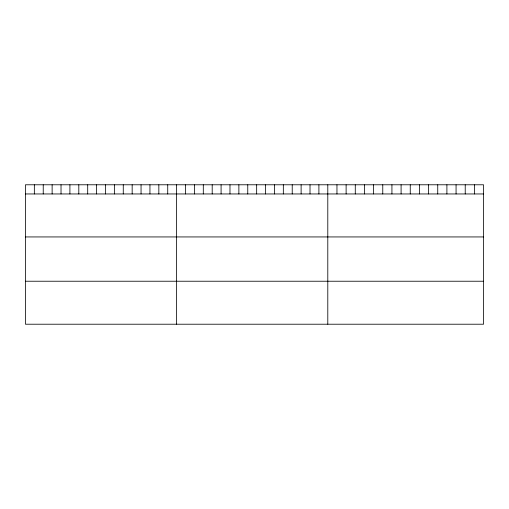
<?xml version="1.0" encoding="UTF-8"?>
<svg xmlns="http://www.w3.org/2000/svg" width="509" height="509" viewBox="0 0 509 509"><rect width="100%" height="100%" fill="white"/><g stroke="black" fill="none" stroke-linecap="round" stroke-linejoin="round"><path stroke-width="0.76" d="M483.55 193.954L483.55 324.214L25.45 324.214L25.45 184.786L483.55 184.786L483.55 193.954L25.45 193.954M25.45 236.939L483.55 236.939M25.45 281.229L483.55 281.229M474.388 184.786L474.388 193.954M465.226 184.786L465.226 193.954M456.064 184.786L456.064 193.954M446.902 184.786L446.902 193.954M437.74 184.786L437.74 193.954M428.578 184.786L428.578 193.954M419.416 184.786L419.416 193.954M410.254 184.786L410.254 193.954M401.092 184.786L401.092 193.954M391.93 184.786L391.93 193.954M382.768 184.786L382.768 193.954M373.606 184.786L373.606 193.954M364.444 184.786L364.444 193.954M355.282 184.786L355.282 193.954M346.12 184.786L346.12 193.954M336.958 184.786L336.958 193.954M327.796 184.786L327.796 324.214M318.901 184.786L318.901 193.954M310.013 184.786L310.013 193.954M301.118 184.786L301.118 193.954M292.223 184.786L292.223 193.954M283.335 184.786L283.335 193.954M274.44 184.786L274.44 193.954M265.545 184.786L265.545 193.954M256.657 184.786L256.657 193.954M247.762 184.786L247.762 193.954M238.874 184.786L238.874 193.954M229.979 184.786L229.979 193.954M221.084 184.786L221.084 193.954M212.196 184.786L212.196 193.954M203.301 184.786L203.301 193.954M194.406 184.786L194.406 193.954M185.518 184.786L185.518 193.954M176.623 184.786L176.623 324.214M167.728 184.786L167.728 193.954M158.84 184.786L158.84 193.954M149.945 184.786L149.945 193.954M141.05 184.786L141.05 193.954M132.162 184.786L132.162 193.954M123.267 184.786L123.267 193.954M114.372 184.786L114.372 193.954M105.484 184.786L105.484 193.954M96.589 184.786L96.589 193.954M87.701 184.786L87.701 193.954M78.806 184.786L78.806 193.954M69.911 184.786L69.911 193.954M61.023 184.786L61.023 193.954M52.128 184.786L52.128 193.954M43.233 184.786L43.233 193.954M34.345 184.786L34.345 193.954"/></g></svg>
